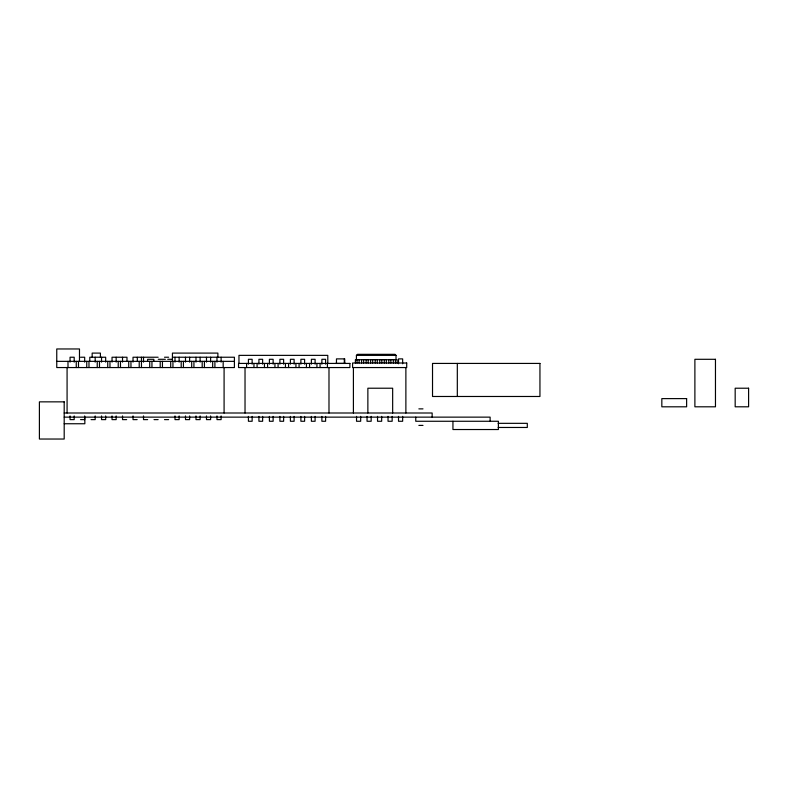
<?xml version="1.0" encoding="UTF-8"?>
<svg xmlns="http://www.w3.org/2000/svg" width="788" height="788" viewBox="0 0 788 788"><rect width="100%" height="100%" fill="white"/><g stroke="black" fill="none" stroke-linecap="round" stroke-linejoin="round"><path stroke-width="1.18" d="M356.422 359.712L356.422 355.368L357.456 354.334L394.985 354.334L396.019 355.368L396.019 359.712M356.422 355.368L396.019 355.368M80.553 357.23L84.68 357.23L84.68 362.125M137.151 357.23L133.024 357.23L133.024 362.125M158.142 357.23L137.319 357.23L137.319 361.357M164.505 357.23L168.642 357.23M172.434 357.23L234.41 357.23L234.41 367.553L56.756 367.553L56.756 348.966L79.48 348.966L79.48 361.357M158.27 359.298L165.352 359.298M167.716 359.298L172.434 359.298M56.756 361.357L234.41 361.357M418.861 408.874L422.989 408.874M64.192 413.001L432.149 413.001L432.149 417.138M64.192 417.138L490.126 417.138L490.126 421.265M80.553 419.62L84.68 419.62L84.68 415.946M91.044 419.62L95.181 419.62L95.181 415.946M126.661 419.62L122.524 419.62L122.524 415.946M137.151 419.62L133.024 419.62L133.024 415.946M147.651 419.62L143.514 419.62L143.514 415.946M154.015 419.62L158.142 419.62M164.505 419.62L168.642 419.62M498.144 423.333L527.31 423.333L527.31 427.47L498.144 427.47M64.192 423.747L84.848 423.747L84.848 417.138M418.861 425.402L422.989 425.402M457.316 363.426L457.316 396.482M452.942 421.265L452.942 429.529L498.39 429.529L498.39 421.265L415.759 421.265L415.759 417.138M405.879 367.553L405.879 413.001M402.648 363.77L402.648 358.885L398.521 358.885L398.521 363.77M402.648 416.379L402.648 421.265L398.521 421.265L398.521 416.379M397.122 363.012L397.122 359.712L355.388 359.712L355.388 363.012M395.399 359.712L395.399 363.012M393.33 359.712L393.33 363.012M392.66 413.001L392.66 388.218L367.868 388.218L367.868 413.001M392.158 416.379L392.158 421.265L388.031 421.265L388.031 416.379M390.868 359.712L390.868 363.012M388.799 359.712L388.799 363.012M386.337 359.712L386.337 363.012M384.278 359.712L384.278 363.012M381.816 359.712L381.816 363.012M381.668 416.379L381.668 421.265L377.531 421.265L377.531 416.379M379.747 359.712L379.747 363.012M377.285 359.712L377.285 363.012M375.216 359.712L375.216 363.012M372.685 359.712L372.685 363.012M371.168 416.379L371.168 421.265L367.041 421.265L367.041 416.379M370.616 359.712L370.616 363.012M368.193 359.712L368.193 363.012M366.134 359.712L366.134 363.012M363.652 359.712L363.652 363.012M361.584 359.712L361.584 363.012M360.677 416.379L360.677 421.265L356.54 421.265L356.54 416.379M359.121 359.712L359.121 363.012M357.053 359.712L357.053 363.012M353.408 367.553L353.408 413.001M345.765 363.426L335.432 363.426M344.73 363.012L344.73 358.885L336.466 358.885L336.466 363.012M344.317 358.885L344.317 363.012M328.99 367.553L328.99 413.001M327.788 363.426L327.788 355.368L238.961 355.368L238.961 363.426M327.414 363.426L327.414 367.553M325.602 364.154L325.602 359.298L321.878 359.298L321.878 364.154M325.602 416.409L325.602 421.265L321.878 421.265L321.878 416.409M320.066 363.426L320.066 367.553M316.924 363.426L316.924 367.553M315.101 364.154L315.101 359.298L311.388 359.298L311.388 364.154M315.101 416.409L315.101 421.265L311.388 421.265L311.388 416.409M309.566 363.426L309.566 367.553M306.424 363.426L306.424 367.553M304.611 364.154L304.611 359.298L300.888 359.298L300.888 364.154M304.611 416.409L304.611 421.265L300.888 421.265L300.888 416.409M299.076 363.426L299.076 367.553M295.933 363.426L295.933 367.553M294.111 364.154L294.111 359.298L290.398 359.298L290.398 364.154M294.111 416.409L294.111 421.265L290.398 421.265L290.398 416.409M288.575 363.426L288.575 367.553M285.443 363.426L285.443 367.553M283.621 364.154L283.621 359.298L279.898 359.298L279.898 364.154M283.621 416.409L283.621 421.265L279.898 421.265L279.898 416.409M278.085 363.426L278.085 367.553M274.943 363.426L274.943 367.553M273.131 364.154L273.131 359.298L269.407 359.298L269.407 364.154M273.131 416.409L273.131 421.265L269.407 421.265L269.407 416.409M267.585 363.426L267.585 367.553M264.453 363.426L264.453 367.553M262.631 364.154L262.631 359.298L258.917 359.298L258.917 364.154M262.631 416.409L262.631 421.265L258.917 421.265L258.917 416.409M257.095 363.426L257.095 367.553M253.953 363.426L253.953 367.553M252.14 364.154L252.14 359.298L248.417 359.298L248.417 364.154M252.14 416.409L252.14 421.265L248.417 421.265L248.417 416.409M246.605 363.426L246.605 367.553M245.029 367.553L245.029 413.001M224.088 367.553L224.088 413.001M223.171 361.357L223.171 367.553M221.113 357.23L221.113 362.125M221.113 415.946L221.113 419.62L216.976 419.62L216.976 415.946M217.882 357.23L217.882 353.093L172.434 353.093L172.434 361.357M216.976 357.23L216.976 362.125M214.907 361.357L214.907 367.553M212.681 361.357L212.681 367.553M210.613 357.23L210.613 362.125M210.613 415.946L210.613 419.62L206.486 419.62L206.486 415.946M206.486 357.23L206.486 362.125M204.417 361.357L204.417 367.553M202.191 361.357L202.191 367.553M200.122 357.23L200.122 362.125M200.122 415.946L200.122 419.62L195.985 419.62L195.985 415.946M195.985 357.23L195.985 362.125M193.927 361.357L193.927 367.553M191.691 361.357L191.691 367.553M189.622 357.23L189.622 362.125M189.622 415.946L189.622 419.62L185.495 419.62L185.495 415.946M185.495 357.23L185.495 362.125M183.427 361.357L183.427 367.553M181.201 361.357L181.201 367.553M179.132 357.23L179.132 362.125M179.132 415.946L179.132 419.62L175.005 419.62L175.005 415.946M175.005 357.23L175.005 362.125M172.936 361.357L172.936 367.553M170.701 361.357L170.701 367.553M162.436 361.357L162.436 367.553M160.21 361.357L160.21 367.553M153.847 361.357L153.847 359.298L147.651 359.298L147.651 361.357M151.946 361.357L151.946 367.553M149.71 361.357L149.71 367.553M143.514 357.23L143.514 362.125M141.456 357.23L141.456 367.553M139.22 361.357L139.22 367.553M130.956 361.357L130.956 367.553M128.73 361.357L128.73 367.553M126.986 361.357L126.986 357.23L112.034 357.23L112.034 362.125M122.524 357.23L122.524 362.125M120.465 361.357L120.465 367.553M118.23 361.357L118.23 367.553M116.161 357.23L116.161 362.125M116.161 415.946L116.161 419.62L112.034 419.62L112.034 415.946M109.965 361.357L109.965 367.553M107.739 361.357L107.739 367.553M105.671 362.125L105.671 357.23L89.802 357.23L89.802 361.357M105.671 415.946L105.671 419.62L101.544 419.62L101.544 415.946M101.544 357.23L101.544 362.125M100.411 357.23L100.411 353.093L92.166 353.093L92.166 357.23M99.475 361.357L99.475 367.553M97.239 361.357L97.239 367.553M95.181 357.23L95.181 362.125M88.975 361.357L88.975 367.553M86.749 361.357L86.749 367.553M78.485 361.357L78.485 367.553M76.259 361.357L76.259 367.553M74.19 362.125L74.19 357.23L70.053 357.23L70.053 362.125M74.19 415.946L74.19 419.62L70.053 419.62L70.053 415.946M67.995 361.357L67.995 367.553M67.078 367.553L67.078 413.001M715.465 359.298L694.888 359.298L694.888 406.805L715.465 406.805L715.465 359.298M406.706 363.012L352.581 363.012L352.581 367.553L406.706 367.553L406.706 363.012M349.892 363.426L238.547 363.426L238.547 367.553L349.892 367.553L349.892 363.426M539.947 363.426L432.523 363.426L432.523 396.482L539.947 396.482L539.947 363.426M748.6 388.218L735.174 388.218L735.174 406.805L748.6 406.805L748.6 388.218M686.624 398.61L661.831 398.62L661.831 406.815L686.624 406.805L686.624 398.61M64.192 401.85L39.4 401.85L39.4 439.034L64.192 439.034L64.192 401.85"/></g></svg>
